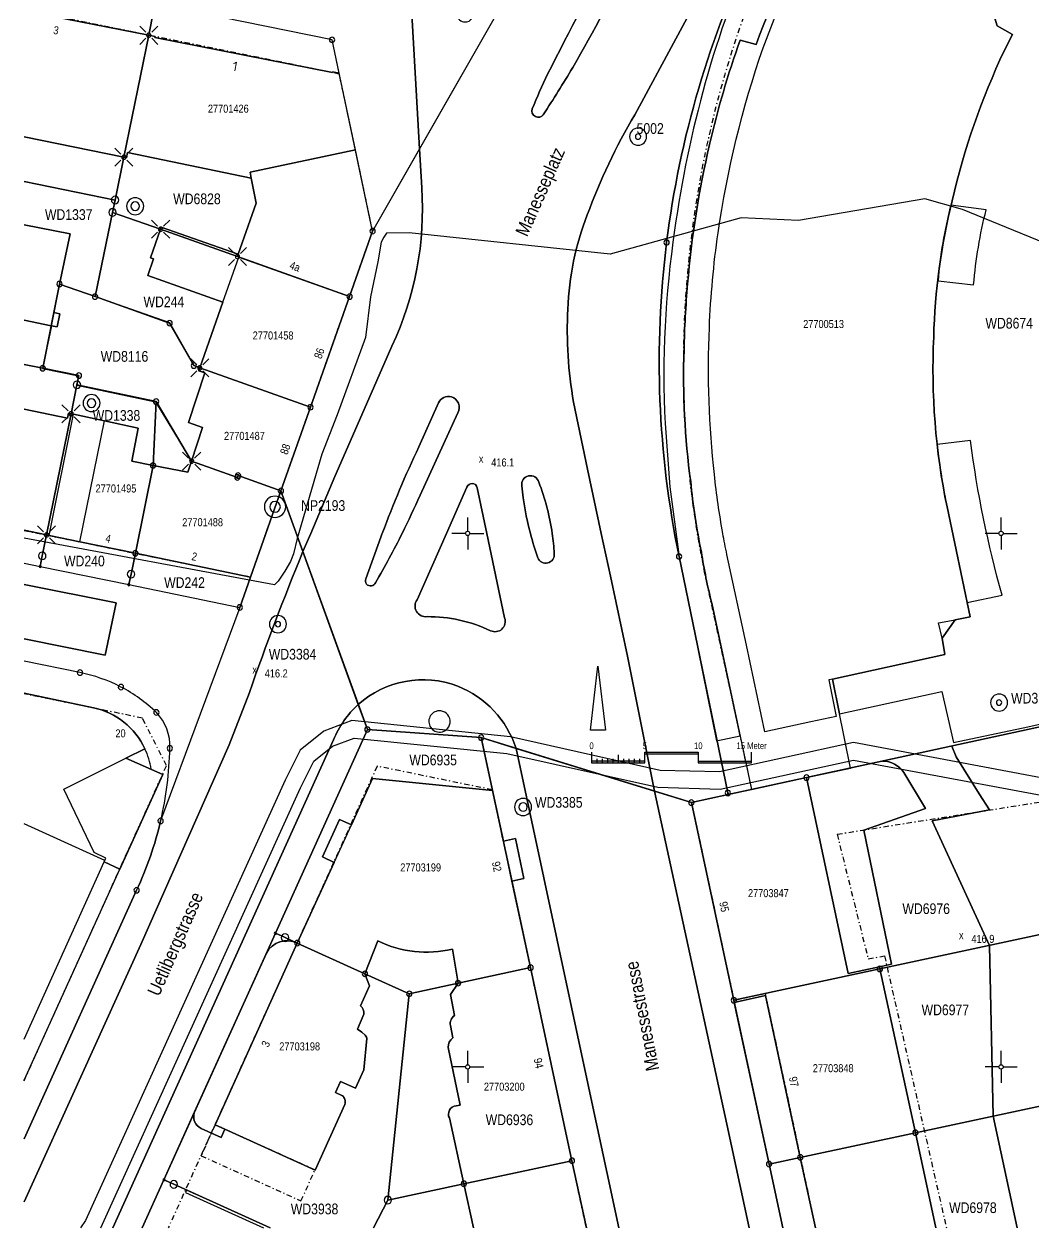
# Model space of a CAD drawing. Header units: metres. Extents: x 681758 to 682009, y 246535 to 246807.
# Drawn here: x 681758.4 to 681853.1, y 246534.9 to 246647.7 of the extents above; entities that cross this region are included whole.
import ezdxf
from ezdxf.enums import TextEntityAlignment as Align

# ---------------------------------------------------------------- set-up
doc = ezdxf.new("R2010")
doc.units = ezdxf.units.M
doc.linetypes.add('DASHDOT', pattern=[1, 0.5, -0.25, 0, -0.25])
doc.layers.add('6 Referenzdaten', color=252, linetype='Continuous')
doc.styles.add('Arial Narrow', font='ARIALN.TTF')
doc.styles.add('simplex', font='simplex_.ttf')

msp = doc.modelspace()

# ---------------------------------------------------------------- hatches: boundary and pattern name
at = {"layer": '6 Referenzdaten'}
for points in [[(681811.61281, 246578.49888), (681816.61282, 246578.49888), (681816.61282, 246578.64888), (681811.61281, 246578.64888)], [(681821.61282, 246578.49888), (681826.61283, 246578.49888), (681826.61283, 246578.64888), (681821.61282, 246578.64888)]]:
    msp.add_hatch(color=256, dxfattribs=at).paths.add_polyline_path(points, flags=16)

# ---------------------------------------------------------------- linework, layer by layer
at = {"layer": '6 Referenzdaten', "linetype": 'Continuous'}
for points in [[(681861.57, 246583.571), (681860.086, 246639.543), (681861.589, 246654.165), (681833.605, 246669.171), (681826.983, 246655.49, 0.081957), (681818.643, 246627.254, 0.081953), (681819.814, 246597.835), (681824.38, 246575.682), (681824.414, 246575.516), (681831.76, 246577.111), (681857.362, 246582.672), (681861.57, 246583.571)], [(681758.41844, 246662.33904), (681767.894, 246660.403), (681781.334, 246657.663, 0.155652), (681784.36, 246657.996, 0.156494), (681786.651, 246660.018), (681789.825, 246665.433), (681803.444, 246649.995), (681791.091, 246628.33), (681787.286, 246646.247), (681770.677, 246649.632), (681758.41844, 246652.13056)], [(681758.41844, 246660.25051), (681778.287, 246656.226, 0.094922), (681783.808, 246655.76, 0.109146), (681788.162, 246657.109, 0.146102), (681792.803, 246662.057), (681798.526, 246655.569, 0.027359), (681798.776, 246649.94, 0.022768), (681799.011, 246648.486, 0.396839), (681799.905, 246647.937, 0.3101), (681800.524, 246648.547, 0.044256), (681800.475, 246653.36), (681803.444, 246649.995), (681795.48, 246636.028), (681794.51, 246653.101, 0.63113), (681793.637, 246653.539, -0.206087), (681780.501, 246649.776, -0.019894), (681776.636, 246650.461), (681758.41844, 246654.17456)], [(681809.852, 246643.66, 0.012503), (681815.457, 246654.017, 0.017201), (681817.448, 246658.487, 0.438009), (681817.155, 246659.308, 0.31262), (681816.483, 246659.15, 0.029643), (681813.935, 246655.113, 0.012741), (681807.493, 246643.029, 0.02054), (681806.052, 246639.78, 0.405369), (681806.349, 246639.077, 0.385024), (681807.089, 246639.234, 0.007395), (681809.852, 246643.66)], [(681807.493, 246643.029, -0.012741), (681813.935, 246655.113, -0.029643), (681816.483, 246659.15, -0.31262), (681817.155, 246659.308, -0.438009), (681817.448, 246658.487, -0.017201), (681815.457, 246654.017, -0.012503), (681809.852, 246643.66, -0.007395), (681807.089, 246639.234, -0.385024), (681806.349, 246639.077, -0.405369), (681806.052, 246639.78, -0.02054), (681807.493, 246643.029)], [(681833.157, 246659.315, 0.034922), (681827.029, 246645.812), (681825.544, 246646.231, 0.029407), (681822.668, 246636.443, 0.0366), (681820.612, 246623.384, 0.016465), (681820.276, 246617.191, 0.040864), (681820.9, 246604.858, 0.025957), (681821.904, 246598.232, 0.022068), (681822.871, 246593.468), (681826.609, 246575.993), (681831.76, 246577.111), (681835.885, 246578.007), (681834.185, 246586.333), (681844.708, 246588.644), (681844.467, 246590.175), (681845.703, 246591.897), (681847.102, 246592.182), (681844.927, 246602.473)], [(681820.612, 246623.384, -0.0366), (681822.668, 246636.443, -0.029407), (681825.544, 246646.231), (681827.029, 246645.812, -0.034922), (681833.157, 246659.315)], [(681803.444, 246649.995), (681791.091, 246628.33), (681788.928, 246622.189), (681785.265, 246611.827), (681782.496, 246603.977), (681790.594, 246581.62), (681801.265, 246580.861), (681820.973, 246574.768), (681824.414, 246575.516), (681824.38, 246575.682), (681819.814, 246597.835, -0.081953), (681818.643, 246627.254, -0.081957), (681826.983, 246655.49)], [(681824.192, 246655.042), (681818.841, 246645.132), (681815.664, 246639.233, 0.045561), (681811.206, 246629.84, 0.082899), (681809.389, 246621.021, 0.056536), (681809.924, 246612.3), (681811.225, 246606.022), (681812.519, 246600), (681813.38, 246595.997), (681814.991, 246588.496), (681817.509, 246575.839), (681820.973, 246574.768), (681824.414, 246575.516), (681824.38, 246575.682), (681819.814, 246597.835, -0.081953), (681818.643, 246627.254, -0.081957), (681826.983, 246655.49)], [(681809.389, 246621.021, -0.082899), (681811.206, 246629.84, -0.045561), (681815.664, 246639.233), (681818.841, 246645.132), (681824.192, 246655.042)], [(681827.012, 246655.522, 0.068762), (681819.398, 246628.412, 0.048847), (681818.499, 246610.295), (681818.959, 246604.349), (681819.818, 246597.795), (681823.33, 246580.553), (681825.53, 246581.038), (681822.871, 246593.468, -0.022068), (681821.904, 246598.232, -0.025957), (681820.9, 246604.858, -0.040864), (681820.276, 246617.191, -0.016465), (681820.612, 246623.384)], [(681758.41844, 246654.17456), (681776.636, 246650.461, 0.019894), (681780.501, 246649.776, 0.206087), (681793.637, 246653.539, -0.63113), (681794.51, 246653.101), (681795.48, 246636.028), (681791.091, 246628.33), (681789.476, 246635.935), (681787.947, 246643.134), (681787.286, 246646.247), (681770.677, 246649.632), (681758.41844, 246652.13056)], [(681849.073, 246649.389), (681849.622, 246647.555), (681851.071, 246646.755), (681850.284, 246645.224, 0.052584), (681845.405, 246631.174, 0.054153), (681843.679, 246618.394, 0.062564), (681844.927, 246602.473), (681847.102, 246592.182), (681845.703, 246591.897), (681844.467, 246590.175), (681844.708, 246588.644), (681834.185, 246586.333), (681834.846, 246583.095), (681844.451, 246585.179), (681845.534, 246580.406), (681852.488, 246581.865), (681861.354, 246583.826), (681860.997, 246596.52), (681860.383, 246617.331), (681859.843, 246639.623), (681860.996, 246652.52)], [(681803.444, 246649.995), (681795.48, 246636.028), (681795.687, 246632.385, -0.127832), (681792.899, 246617.552), (681790.088, 246611.099), (681787.552, 246605.314), (681785.282, 246600), (681784.554, 246598.295), (681789.747, 246583.958, -0.282046), (681799.062, 246585.683, -0.225917), (681804.531, 246579.851), (681817.509, 246575.839), (681814.991, 246588.496), (681813.38, 246595.997), (681812.519, 246600), (681811.225, 246606.022), (681809.924, 246612.3, -0.056536), (681809.389, 246621.021)], [(681844.927, 246602.473, -0.062564), (681843.679, 246618.394, -0.054153), (681845.405, 246631.174, -0.052584), (681850.284, 246645.224), (681851.071, 246646.755), (681849.622, 246647.555), (681849.069, 246649.385)], [(681770.109, 246646.874, 1), (681770.109, 246646.474, 1), (681770.109, 246646.874)], [(681787.286, 246646.497, 1), (681787.286, 246645.997, 1), (681787.286, 246646.497)], [(681823.466, 246628.149, -0.046831), (681827.687, 246645.506)], [(681815.171, 246637.177, 1), (681816.771, 246637.177, 1), (681815.171, 246637.177)], [(681815.721, 246637.177, 1), (681816.221, 246637.177, 1), (681815.721, 246637.177)], [(681790.088, 246611.099), (681792.899, 246617.552, 0.127832), (681795.687, 246632.385), (681795.48, 246636.028), (681791.091, 246628.33), (681788.928, 246622.189), (681785.265, 246611.827), (681782.496, 246603.977), (681784.554, 246598.295), (681785.282, 246600), (681787.552, 246605.314), (681790.088, 246611.099)], [(681767.771, 246635.45, 1), (681767.771, 246635.05, 1), (681767.771, 246635.45)], [(681766.948, 246631.589, 1), (681766.948, 246630.889, 1), (681766.948, 246631.589)], [(681768.033, 246630.653, 1), (681769.633, 246630.653, 1), (681768.033, 246630.653)], [(681766.705, 246630.425, 1), (681766.705, 246629.725, 1), (681766.705, 246630.425)], [(681768.433, 246630.653, 1), (681769.233, 246630.653, 1), (681768.433, 246630.653)], [(681847.42, 246623.293, -0.040785), (681848.603, 246630.329), (681845.282, 246630.744, 0.043363), (681844.085, 246623.664), (681847.42, 246623.293)], [(681771.217, 246628.699, 1), (681771.217, 246628.299, 1), (681771.217, 246628.699)], [(681791.091, 246628.58, 1), (681791.091, 246628.08, 1), (681791.091, 246628.58)], [(681822.653, 246619.283, -0.024924), (681823.466, 246628.149)], [(681818.643, 246627.504, 1), (681818.643, 246627.004, 1), (681818.643, 246627.504)], [(681778.424, 246626.141, 1), (681778.424, 246625.741, 1), (681778.424, 246626.141)], [(681761.74, 246623.615, 1), (681761.74, 246623.115, 1), (681761.74, 246623.615)], [(681765.077, 246622.432, 1), (681765.077, 246621.932, 1), (681765.077, 246622.432)], [(681788.928, 246622.439, 1), (681788.928, 246621.939, 1), (681788.928, 246622.439)], [(681772.062, 246619.95, 1), (681772.062, 246619.45, 1), (681772.062, 246619.95)], [(681823.121, 246605.509, -0.038043), (681822.653, 246619.283)], [(681760.171, 246615.722, 1), (681760.171, 246615.222, 1), (681760.171, 246615.722)], [(681774.329, 246615.972, 1), (681774.329, 246615.472, 1), (681774.329, 246615.972)], [(681774.892, 246615.71, 1), (681774.892, 246615.31, 1), (681774.892, 246615.71)], [(681763.374, 246614.267, 1), (681763.374, 246613.567, 1), (681763.374, 246614.267)], [(681763.561, 246615.04, 1), (681763.561, 246614.54, 1), (681763.561, 246615.04)], [(681763.946, 246612.205, 1), (681765.546, 246612.205, 1), (681763.946, 246612.205)], [(681764.346, 246612.205, 1), (681765.146, 246612.205, 1), (681764.346, 246612.205)], [(681770.796, 246612.602, 1), (681770.796, 246612.102, 1), (681770.796, 246612.602)], [(681785.265, 246612.077, 1), (681785.265, 246611.577, 1), (681785.265, 246612.077)], [(681795.531, 246603.57), (681799.075, 246611.299, 0.474643), (681798.476, 246612.79, 0.362206), (681797.25, 246612.228), (681795.429, 246608.098, 0.022215), (681791.997, 246600, 0.003435), (681791.864, 246599.649), (681790.45, 246595.73, 1), (681791.352, 246595.372, 0.016664), (681793.859, 246600, 0.01226), (681795.531, 246603.57)], [(681791.997, 246600, -0.022215), (681795.429, 246608.098), (681797.25, 246612.228, -0.362206), (681798.476, 246612.79, -0.474643), (681799.075, 246611.299), (681795.531, 246603.57, -0.01226), (681793.859, 246600, -0.016664), (681791.352, 246595.372, -1), (681790.45, 246595.73), (681791.864, 246599.649, -0.003435), (681791.997, 246600)], [(681762.822, 246611.409, 1), (681762.822, 246611.009, 1), (681762.822, 246611.409)], [(681850.085, 246594.207, -0.034166), (681847.114, 246608.692), (681844.001, 246608.321, 0.022934), (681844.927, 246602.473), (681846.82, 246593.524), (681850.085, 246594.207)], [(681770.512, 246606.608, 1), (681770.512, 246606.108, 1), (681770.512, 246606.608)], [(681774.126, 246606.969, 1), (681774.126, 246606.569, 1), (681774.126, 246606.969)], [(681778.418, 246605.5, 1), (681778.418, 246605, 1), (681778.418, 246605.5)], [(681778.475, 246605.66, 1), (681778.475, 246605.16, 1), (681778.475, 246605.66)], [(681807.925, 246600, 0.058182), (681806.657, 246604.809, 0.95146), (681805.073, 246604.46, 0.037882), (681805.872, 246600, 0.019511), (681806.563, 246597.701, 0.870473), (681808.111, 246598.1, 0.022099), (681807.925, 246600)], [(681805.872, 246600, -0.037882), (681805.073, 246604.46, -0.95146), (681806.657, 246604.809, -0.058182), (681807.925, 246600, -0.022099), (681808.111, 246598.1, -0.870473), (681806.563, 246597.701, -0.019511), (681805.872, 246600)], [(681823.915, 246600, -0.016338), (681823.121, 246605.509)], [(681782.496, 246604.227, 1), (681782.496, 246603.727, 1), (681782.496, 246604.227)], [(681803.463, 246592.074), (681801.784, 246600), (681800.879, 246604.273, 0.38805), (681800.415, 246604.681, 0.293405), (681799.933, 246604.337), (681798.014, 246600), (681795.263, 246593.78, 0.664878), (681796.195, 246592.195, -0.113104), (681802.144, 246590.872, 0.667787), (681803.463, 246592.074)], [(681795.263, 246593.78), (681798.014, 246600), (681799.933, 246604.337, -0.293405), (681800.415, 246604.681, -0.38805), (681800.879, 246604.273), (681801.784, 246600), (681803.463, 246592.074, -0.667787), (681802.144, 246590.872, 0.113104), (681796.195, 246592.195, -0.664878), (681795.263, 246593.78)], [(681758.41844, 246537.35949), (681769.373, 246561.486), (681777.637, 246580.17), (681779.537, 246585.08, -0.013074), (681784.554, 246598.295), (681782.496, 246603.977), (681779.644, 246595.901), (681778.641, 246593.062), (681771.221, 246573.048, -0.052249), (681768.962, 246566.56), (681758.41844, 246543.24915)], [(681769.499, 246534.91539), (681771.533, 246539.419), (681781.975, 246562.528), (681790.594, 246581.62), (681782.496, 246603.977), (681778.641, 246593.062), (681771.221, 246573.048, -0.052249), (681768.962, 246566.56), (681758.41844, 246543.24915)], [(681780.939, 246602.49, 1), (681782.939, 246602.49, 1), (681780.939, 246602.49)], [(681781.439, 246602.49, 1), (681782.439, 246602.49, 1), (681781.439, 246602.49)], [(681760.523, 246600.056, 1), (681760.523, 246599.656, 1), (681760.523, 246600.056)], [(681824.297, 246598.023, -0.006134), (681823.915, 246600)], [(681768.858, 246598.384, 1), (681768.858, 246597.884, 1), (681768.858, 246598.384)], [(681766.72473, 246534.91539), (681787.42, 246580.65, -0.112697), (681789.747, 246583.958), (681784.554, 246598.295, 0.013074), (681779.537, 246585.08), (681777.637, 246580.17), (681769.373, 246561.486), (681758.41844, 246537.35949)], [(681760.121, 246598.241, 1), (681760.121, 246597.541, 1), (681760.121, 246598.241)], [(681819.814, 246598.085, 1), (681819.814, 246597.585, 1), (681819.814, 246598.085)], [(681758.41844, 246597.20668), (681759.925, 246596.898), (681768.24, 246595.195), (681778.641, 246593.062), (681771.221, 246573.048, 0.052365), (681772.084, 246579.865, 0.207806), (681770.818, 246583.224, 0.071674), (681767.502, 246585.602, 0.071474), (681763.651, 246586.949), (681758.41844, 246588.01975)], [(681758.41844, 246597.20668), (681759.925, 246596.898), (681768.24, 246595.195), (681778.641, 246593.062), (681771.221, 246573.048, 0.052365), (681772.084, 246579.865, 0.207806), (681770.818, 246583.224, 0.071674), (681767.502, 246585.602, 0.071474), (681763.651, 246586.949), (681758.41844, 246588.01975)], [(681759.925, 246596.998, 1), (681759.925, 246596.798, 1), (681759.925, 246596.998)], [(681768.446, 246596.528, 1), (681768.446, 246595.828, 1), (681768.446, 246596.528)], [(681768.24, 246595.295, 1), (681768.24, 246595.095, 1), (681768.24, 246595.295)], [(681778.641, 246593.312, 1), (681778.641, 246592.812, 1), (681778.641, 246593.312)], [(681781.417, 246591.49, 1), (681783.017, 246591.49, 1), (681781.417, 246591.49)], [(681781.967, 246591.49, 1), (681782.467, 246591.49, 1), (681781.967, 246591.49)], [(681758.41844, 246543.24915), (681768.962, 246566.56, 0.052249), (681771.221, 246573.048, 0.052365), (681772.084, 246579.865, 0.207806), (681770.818, 246583.224, 0.071674), (681767.502, 246585.602, 0.071474), (681763.651, 246586.949), (681758.41844, 246588.01975)], [(681758.41844, 246543.24915), (681768.962, 246566.56, 0.052249), (681771.221, 246573.048, 0.052365), (681772.084, 246579.865, 0.207806), (681770.818, 246583.224, 0.071674), (681767.502, 246585.602, 0.071474), (681763.651, 246586.949), (681758.41844, 246588.01975)], [(681763.651, 246587.199, 1), (681763.651, 246586.699, 1), (681763.651, 246587.199)], [(681804.531, 246579.851, 0.225917), (681799.062, 246585.683, 0.282046), (681789.747, 246583.958), (681790.594, 246581.62), (681801.265, 246580.861), (681804.531, 246579.851)], [(681758.41844, 246552.6046), (681765.926, 246569.215), (681767.395, 246568.548), (681771.424, 246577.42), (681767.969, 246578.928), (681769.74, 246579.821, 0.233479), (681764.912, 246583.666), (681758.41844, 246585.02269)], [(681758.41844, 246585.02269), (681764.912, 246583.666, -0.233479), (681769.74, 246579.821), (681767.969, 246578.928), (681771.424, 246577.42), (681767.395, 246568.548), (681765.926, 246569.215), (681765.988, 246569.352), (681758.41844, 246572.77324)], [(681767.502, 246585.852, 1), (681767.502, 246585.352, 1), (681767.502, 246585.852)], [(681849.009, 246584.14, 1), (681850.609, 246584.14, 1), (681849.009, 246584.14)], [(681769.499, 246534.91539), (681771.533, 246539.419), (681774.408, 246545.781), (681781.131, 246560.661), (681781.975, 246562.528), (681790.594, 246581.62), (681789.747, 246583.958, 0.112697), (681787.42, 246580.65), (681766.72473, 246534.91539)], [(681849.559, 246584.14, 1), (681850.059, 246584.14, 1), (681849.559, 246584.14)], [(681770.818, 246583.474, 1), (681770.818, 246582.974, 1), (681770.818, 246583.474)], [(681797.293, 246583.374, 1.014772), (681797.445, 246581.38, 0.985443), (681797.293, 246583.374)], [(681786.383, 246569.677), (681787.992, 246573.197), (681789.094, 246572.693), (681791.074, 246577.024), (681802.326, 246575.919), (681801.265, 246580.861), (681790.594, 246581.62), (681781.975, 246562.528), (681781.131, 246560.661, -0.406751), (681784.028, 246561.607), (681787.486, 246569.173), (681786.383, 246569.677)], [(681790.594, 246581.87, 1), (681790.594, 246581.37, 1), (681790.594, 246581.87)], [(681801.265, 246581.111, 1), (681801.265, 246580.611, 1), (681801.265, 246581.111)], [(681770.336, 246577.895, 0.076877), (681769.74, 246579.821), (681767.969, 246578.928), (681770.336, 246577.895)], [(681772.084, 246580.115, 1), (681772.084, 246579.615, 1), (681772.084, 246580.115)], [(681851.5001, 246534.91539), (681849.248, 246545.389), (681848.903, 246561.382), (681843.527, 246573.064), (681848.897, 246574.096), (681847.952, 246575.604), (681845.782, 246579.065), (681845.364, 246580.066), (681838.882, 246578.658, -0.250449), (681840.885, 246577.59), (681842.926, 246574.217), (681837.116, 246572.2), (681839.72, 246559.617), (681838.594, 246559.384), (681838.635, 246559.186), (681841.963, 246543.832), (681843.88009, 246534.91539)], [(681839.72, 246559.617), (681837.116, 246572.2), (681842.926, 246574.217), (681840.885, 246577.59, 0.250449), (681838.882, 246578.658), (681835.885, 246578.007), (681831.76, 246577.111), (681835.663, 246558.77), (681838.594, 246559.384), (681839.72, 246559.617)], [(681804.151, 246567.416), (681805.271, 246567.656), (681804.468, 246571.399), (681803.348, 246571.159), (681802.326, 246575.919), (681791.074, 246577.024), (681789.094, 246572.693), (681787.992, 246573.197), (681786.383, 246569.677), (681787.486, 246569.173), (681784.028, 246561.607), (681790.369, 246558.726), (681791.58, 246561.806, 0.171971), (681798.564, 246561.039), (681799.092, 246557.849), (681805.892, 246559.305), (681804.151, 246567.416)], [(681831.76, 246577.361, 1), (681831.76, 246576.861, 1), (681831.76, 246577.361)], [(681824.38, 246575.932, 1), (681824.38, 246575.432, 1), (681824.38, 246575.932)], [(681804.387, 246574.358, 1), (681805.987, 246574.358, 1), (681804.387, 246574.358)], [(681804.787, 246574.358, 1), (681805.587, 246574.358, 1), (681804.787, 246574.358)], [(681820.973, 246575.018, 1), (681820.973, 246574.518, 1), (681820.973, 246575.018)], [(681824.414, 246575.616, 1), (681824.414, 246575.416, 1), (681824.414, 246575.616)], [(681771.221, 246573.298, 1), (681771.221, 246572.798, 1), (681771.221, 246573.298)], [(681768.962, 246566.81, 1), (681768.962, 246566.31, 1), (681768.962, 246566.81)], [(681781.975, 246562.628, 1), (681781.975, 246562.428, 1), (681781.975, 246562.628)], [(681782.881, 246562.47, 1), (681782.881, 246561.77, 1), (681782.881, 246562.47)], [(681800.54267, 246534.91539), (681799.64, 246539.055), (681798.286, 246545.222, -0.545821), (681798.907, 246546.351), (681799.303, 246546.431), (681798.165, 246551.832, -0.227247), (681798.592, 246552.743), (681798.378, 246553.882, -0.274347), (681798.75, 246554.817), (681798.403, 246556.787), (681799.092, 246557.849), (681798.564, 246561.039, -0.171971), (681791.58, 246561.806), (681790.369, 246558.726), (681790.794, 246557.59), (681789.942, 246555.74, -0.236723), (681790.269, 246554.936), (681789.656, 246553.534), (681790.083, 246553.246), (681790.385, 246552.976, -0.116228), (681790.51, 246552.806, -0.086056), (681790.546, 246552.653), (681790.257, 246549.723), (681789.485, 246548.006), (681788.093, 246548.645), (681787.622, 246547.618), (681788.277, 246547.292, -0.123485), (681788.485, 246546.959, -0.149837), (681788.492, 246546.486), (681785.717, 246540.333), (681777.229, 246544.165), (681776.879, 246543.391), (681775.024, 246544.23, -0.404589), (681774.408, 246545.781), (681771.533, 246539.419), (681769.499, 246534.91539)], [(681776.318, 246544.577), (681784.028, 246561.607, 0.406751), (681781.131, 246560.661), (681774.408, 246545.781, 0.404589), (681775.024, 246544.23), (681776.879, 246543.391), (681777.229, 246544.165), (681776.318, 246544.577)], [(681790.257, 246549.723), (681790.546, 246552.653, 0.086056), (681790.51, 246552.806, 0.116228), (681790.385, 246552.976), (681790.083, 246553.246), (681789.656, 246553.534), (681790.269, 246554.936, 0.236723), (681789.942, 246555.74), (681790.794, 246557.59), (681790.369, 246558.726), (681784.028, 246561.607), (681776.318, 246544.577), (681777.229, 246544.165), (681785.717, 246540.333), (681788.492, 246546.486, 0.149837), (681788.485, 246546.959, 0.123485), (681788.277, 246547.292), (681787.622, 246547.618), (681788.093, 246548.645), (681789.485, 246548.006), (681790.257, 246549.723)], [(681784.028, 246561.857, 1), (681784.028, 246561.357, 1), (681784.028, 246561.857)], [(681790.369, 246558.976, 1), (681790.369, 246558.476, 1), (681790.369, 246558.976)], [(681809.769, 246541.208), (681805.892, 246559.305), (681799.092, 246557.849), (681798.403, 246556.787), (681798.75, 246554.817, 0.274347), (681798.378, 246553.882), (681798.592, 246552.743, 0.227247), (681798.165, 246551.832), (681799.303, 246546.431), (681798.907, 246546.351, 0.545821), (681798.286, 246545.222), (681799.64, 246539.055), (681809.769, 246541.208)], [(681805.892, 246559.555, 1), (681805.892, 246559.055, 1), (681805.892, 246559.555)], [(681838.635, 246559.436, 1), (681838.635, 246558.936, 1), (681838.635, 246559.436)], [(681799.092, 246558.099, 1), (681799.092, 246557.599, 1), (681799.092, 246558.099)], [(681794.526, 246557.104, 1), (681794.526, 246556.604, 1), (681794.526, 246557.104)], [(681824.946, 246556.503, 1), (681824.946, 246556.003, 1), (681824.946, 246556.503)], [(681841.963, 246544.082, 1), (681841.963, 246543.582, 1), (681841.963, 246544.082)], [(681809.769, 246541.458, 1), (681809.769, 246540.958, 1), (681809.769, 246541.458)], [(681828.244, 246541.149, 1), (681828.244, 246540.649, 1), (681828.244, 246541.149)], [(681831.176, 246541.78, 1), (681831.176, 246541.28, 1), (681831.176, 246541.78)], [(681771.533, 246539.519, 1), (681771.533, 246539.319, 1), (681771.533, 246539.519)], [(681772.449, 246539.352, 1), (681772.449, 246538.652, 1), (681772.449, 246539.352)], [(681799.64, 246539.305, 1), (681799.64, 246538.805, 1), (681799.64, 246539.305)], [(681792.511, 246537.875, 1), (681792.511, 246537.175, 1), (681792.511, 246537.875)]]:
    msp.add_lwpolyline(points, format="xyb", dxfattribs=at)
at = {"layer": '6 Referenzdaten', "linetype": 'DASHDOT'}
msp.add_lwpolyline([(681829.636, 246657.536, 0.162504), (681822.147, 246596.526), (681826.609, 246575.993), (681823.912, 246575.407)], format="xyb", dxfattribs=at)
msp.add_lwpolyline([(681829.636, 246657.536, 0.162504), (681822.147, 246596.526), (681826.609, 246575.993), (681823.912, 246575.407)], format="xyb", dxfattribs=at)
at = {"layer": '6 Referenzdaten', "linetype": 'Continuous'}
for points in [[(681758.41844, 246648.96798), (681770.109, 246646.674), (681770.692, 246646.556), (681770.67, 246646.47), (681787.328, 246643.191), (681787.336, 246643.243), (681787.947, 246643.134), (681787.286, 246646.247), (681770.677, 246649.632), (681758.41844, 246652.13056)], [(681758.41844, 246632.98408), (681766.948, 246631.239), (681767.771, 246635.25), (681770.109, 246646.674), (681770.677, 246649.632), (681758.41844, 246652.13056)], [(681827.687, 246645.506), (681829.46, 246650.097), (681829.888, 246650.232), (681830.476, 246649.971), (681830.89, 246650.886)], [(681791.091, 246628.33), (681787.286, 246646.247), (681770.677, 246649.632), (681770.109, 246646.674), (681767.771, 246635.25), (681766.948, 246631.239), (681766.705, 246630.075), (681771.217, 246628.499), (681778.424, 246625.941), (681788.928, 246622.189), (681791.091, 246628.33)], [(681758.41844, 246637.1593), (681767.771, 246635.25), (681770.109, 246646.674), (681758.41844, 246648.96798)], [(681769.26, 246647.523), (681769.826, 246646.957)], [(681770.391, 246646.958), (681770.958, 246647.523)], [(681789.476, 246635.935), (681787.947, 246643.134), (681787.336, 246643.243), (681787.328, 246643.191), (681770.67, 246646.47), (681770.692, 246646.556), (681770.109, 246646.674), (681767.771, 246635.25), (681768.011, 246635.204), (681768.111, 246635.7), (681779.703, 246633.292), (681779.596, 246633.836), (681789.476, 246635.935)], [(681769.26, 246645.825), (681769.826, 246646.391)], [(681770.392, 246646.391), (681770.958, 246645.825)], [(681758.41844, 246611.63729), (681762.481, 246610.803), (681762.57, 246611.262), (681762.822, 246611.209), (681763.036, 246611.163), (681765.953, 246610.54), (681769.105, 246609.867), (681768.504, 246606.769), (681770.512, 246606.358), (681773.778, 246605.729), (681774.126, 246606.769), (681775.152, 246609.909), (681773.825, 246610.392), (681775.374, 246615.047), (681774.798, 246615.243), (681774.892, 246615.51), (681777.063, 246621.656), (681770.022, 246624.175), (681770.549, 246625.723), (681770.276, 246625.824), (681771.217, 246628.499), (681771.284, 246628.695), (681778.497, 246626.151), (681780.165, 246630.932), (681779.703, 246633.292), (681768.111, 246635.7), (681768.011, 246635.204), (681767.771, 246635.25), (681758.41844, 246637.1593)], [(681766.922, 246636.099), (681767.488, 246635.533)], [(681768.053, 246635.534), (681768.62, 246636.099)], [(681791.091, 246628.33), (681789.476, 246635.935), (681779.596, 246633.836), (681779.703, 246633.292), (681780.165, 246630.932), (681778.497, 246626.151), (681778.424, 246625.941), (681778.556, 246625.894), (681788.928, 246622.189), (681791.091, 246628.33)], [(681766.922, 246634.401), (681767.488, 246634.967)], [(681768.054, 246634.967), (681768.62, 246634.401)], [(681758.41844, 246615.82518), (681760.171, 246615.472), (681761.74, 246623.365), (681765.077, 246622.182), (681766.705, 246630.075), (681766.948, 246631.239), (681758.41844, 246632.98408)], [(681864.6172, 246534.91539), (681862.392, 246585.722), (681860.544, 246619.214), (681859.721, 246623.508), (681857.542, 246625.775), (681846.391, 246630.351), (681842.845, 246631.357), (681831.013, 246629.331), (681825.625, 246629.571), (681813.358, 246626.157), (681794.506, 246628.169)], [(681785.265, 246611.827), (681788.928, 246622.189), (681778.424, 246625.941), (681771.217, 246628.499), (681766.705, 246630.075), (681765.077, 246622.182), (681772.062, 246619.7), (681774.329, 246615.722), (681774.892, 246615.51), (681785.265, 246611.827)], [(681758.41844, 246628.92183), (681762.752, 246628.067), (681761.74, 246623.365), (681761.207, 246620.683), (681761.783, 246620.564), (681761.526, 246619.343), (681760.963, 246619.456), (681758.41844, 246619.96771)], [(681758.41844, 246619.96771), (681760.963, 246619.456), (681761.526, 246619.343), (681761.783, 246620.564), (681761.207, 246620.683), (681761.74, 246623.365), (681762.752, 246628.067), (681758.41844, 246628.92183)], [(681770.368, 246629.348), (681770.934, 246628.782)], [(681771.499, 246628.783), (681772.066, 246629.348)], [(681794.506, 246628.169), (681792.402, 246628.129), (681792.136, 246627.766), (681791.905, 246627.303), (681791.564, 246625.448), (681790.904, 246622.174), (681790.413, 246618.343), (681787.758, 246611.094), (681786.34, 246607.434), (681784.017, 246599.518), (681783.661, 246598.082), (681783.401, 246597.364), (681782.858, 246596.457), (681782.223, 246595.523), (681781.892, 246595.171), (681758.41844, 246599.54765)], [(681785.265, 246611.827), (681788.928, 246622.189), (681778.556, 246625.894), (681778.424, 246625.941), (681778.497, 246626.151), (681771.284, 246628.695), (681771.217, 246628.499), (681770.276, 246625.824), (681770.549, 246625.723), (681770.022, 246624.175), (681777.063, 246621.656), (681774.892, 246615.51), (681785.265, 246611.827)], [(681770.368, 246627.65), (681770.934, 246628.216)], [(681771.5, 246628.216), (681772.066, 246627.65)], [(681777.575, 246626.79), (681778.141, 246626.224)], [(681778.706, 246626.225), (681779.273, 246626.79)], [(681777.063, 246621.656), (681778.556, 246625.894)], [(681777.575, 246625.092), (681778.141, 246625.658)], [(681778.707, 246625.658), (681779.273, 246625.092)], [(681775.374, 246615.047), (681774.798, 246615.243), (681774.892, 246615.51), (681774.349, 246615.728), (681772.069, 246619.743), (681761.738, 246623.354), (681761.207, 246620.683), (681761.783, 246620.564), (681761.526, 246619.343), (681760.989, 246619.451), (681760.142, 246615.437), (681763.535, 246614.76), (681763.353, 246613.894), (681770.748, 246612.337), (681774.126, 246606.769), (681775.152, 246609.909), (681773.825, 246610.392), (681775.374, 246615.047)], [(681785.265, 246611.827), (681774.892, 246615.51), (681774.329, 246615.722), (681772.062, 246619.7), (681765.077, 246622.182), (681761.74, 246623.365), (681760.171, 246615.472), (681763.561, 246614.79), (681763.374, 246613.917), (681770.796, 246612.352), (681774.126, 246606.769), (681778.418, 246605.25), (681778.475, 246605.41), (681782.496, 246603.977), (681785.265, 246611.827)], [(681760.963, 246619.456), (681761.207, 246620.683)], [(681758.41844, 246597.20668), (681759.925, 246596.898), (681760.121, 246597.891), (681760.523, 246599.856), (681762.822, 246611.209), (681763.374, 246613.917), (681763.561, 246614.79), (681760.171, 246615.472), (681758.41844, 246615.82518)], [(681782.496, 246603.977), (681785.265, 246611.827), (681774.892, 246615.51), (681774.798, 246615.243), (681775.374, 246615.047), (681773.825, 246610.392), (681775.152, 246609.909), (681774.126, 246606.769), (681778.418, 246605.25), (681778.475, 246605.41), (681782.496, 246603.977)], [(681774.043, 246616.359), (681774.609, 246615.793)], [(681775.174, 246615.794), (681775.741, 246616.359)], [(681774.043, 246614.661), (681774.609, 246615.227)], [(681775.175, 246615.227), (681775.741, 246614.661)], [(681768.858, 246598.134), (681770.512, 246606.358), (681770.796, 246612.352), (681763.374, 246613.917), (681762.822, 246611.209), (681760.523, 246599.856), (681760.121, 246597.891), (681759.925, 246596.898), (681768.24, 246595.195), (681768.446, 246596.178), (681768.858, 246598.134)], [(681761.973, 246612.058), (681762.539, 246611.492)], [(681763.104, 246611.493), (681763.671, 246612.058)], [(681778.641, 246593.062), (681782.496, 246603.977), (681778.475, 246605.41), (681778.418, 246605.25), (681774.126, 246606.769), (681770.796, 246612.352), (681770.512, 246606.358), (681768.858, 246598.134), (681768.446, 246596.178), (681768.24, 246595.195), (681778.641, 246593.062)], [(681758.41844, 246600.28688), (681760.523, 246599.856), (681762.822, 246611.209), (681762.57, 246611.262), (681762.481, 246610.803), (681758.41844, 246611.63729)], [(681768.858, 246598.134), (681770.512, 246606.358), (681768.504, 246606.769), (681769.105, 246609.867), (681765.953, 246610.54), (681763.036, 246611.163), (681762.822, 246611.209), (681760.523, 246599.856), (681760.783, 246599.802), (681763.646, 246599.211), (681768.858, 246598.134)], [(681760.783, 246599.802), (681763.036, 246611.163)], [(681761.973, 246610.36), (681762.539, 246610.926)], [(681763.105, 246610.926), (681763.671, 246610.36)], [(681763.646, 246599.211), (681765.953, 246610.54)], [(681773.277, 246607.618), (681773.843, 246607.052)], [(681774.408, 246607.053), (681774.975, 246607.618)], [(681779.644, 246595.901), (681782.496, 246603.977), (681778.475, 246605.41), (681778.418, 246605.25), (681774.126, 246606.769), (681773.778, 246605.729), (681770.512, 246606.358), (681768.858, 246598.134), (681779.644, 246595.901)], [(681773.277, 246605.92), (681773.843, 246606.486)], [(681774.409, 246606.486), (681774.975, 246605.92)], [(681759.674, 246600.705), (681760.24, 246600.139)], [(681760.805, 246600.14), (681761.372, 246600.705)], [(681800, 246600.2), (681800, 246601.5)], [(681850, 246600.2), (681850, 246601.5)], [(681758.41844, 246597.20668), (681759.925, 246596.898), (681768.24, 246595.195), (681778.641, 246593.062), (681779.644, 246595.901), (681768.858, 246598.134), (681763.646, 246599.211), (681760.783, 246599.802), (681760.523, 246599.856), (681758.41844, 246600.28688)], [(681759.674, 246599.007), (681760.24, 246599.573)], [(681760.806, 246599.573), (681761.372, 246599.007)], [(681799.8, 246600), (681798.5, 246600)], [(681800, 246599.8), (681800, 246598.5)], [(681800.2, 246600), (681801.5, 246600)], [(681849.8, 246600), (681848.5, 246600)], [(681850, 246599.8), (681850, 246598.5)], [(681850.2, 246600), (681851.5, 246600)], [(681834.185, 246586.333), (681833.842, 246586.272), (681834.537, 246582.842), (681832.172, 246582.327), (681827.845, 246581.392), (681826.132, 246589.516), (681824.297, 246598.023)], [(681758.41844, 246590.12988), (681766.032, 246588.602), (681767.042, 246593.484), (681758.41844, 246595.20294)], [(681758.41844, 246595.20294), (681767.042, 246593.484), (681766.032, 246588.602), (681758.41844, 246590.12988)], [(681844.467, 246590.175), (681844.144, 246591.617), (681845.703, 246591.897)], [(681811.51107, 246581.54727), (681812.21107, 246587.54728), (681812.91107, 246581.54727), (681811.51107, 246581.54727)], [(681858.755, 246563.49), (681857.362, 246582.672), (681831.76, 246577.111), (681824.414, 246575.516), (681820.973, 246574.768), (681824.946, 246556.253), (681838.635, 246559.186), (681858.755, 246563.49)], [(681860.75861, 246534.91539), (681859.899, 246547.665), (681858.755, 246563.49), (681857.362, 246582.672), (681845.364, 246580.066), (681845.782, 246579.065), (681847.952, 246575.604), (681848.897, 246574.096), (681843.527, 246573.064), (681848.903, 246561.382), (681849.248, 246545.389), (681851.5001, 246534.91539)], [(681906.92963, 246571.44759), (681894.389, 246569.008), (681877.494, 246572.371), (681871.764, 246573.636), (681860.227, 246575.875), (681836.16, 246580.396), (681823.589, 246577.649), (681818.029, 246577.79), (681804.028, 246580.948), (681789.145, 246582.454), (681786.524, 246581.457), (681784.292, 246579.69), (681782.897, 246576.882), (681764.176, 246535.614), (681763.70778, 246534.91539)], [(681805.892, 246559.305), (681801.265, 246580.861), (681790.594, 246581.62), (681781.975, 246562.528), (681782.881, 246562.12), (681784.028, 246561.607), (681790.369, 246558.726), (681794.526, 246556.854), (681799.092, 246557.849), (681805.892, 246559.305)], [(681765.61692, 246534.91539), (681784.329, 246576.17), (681785.564, 246578.656), (681787.324, 246580.049), (681789.361, 246580.824), (681803.678, 246579.386), (681817.822, 246576.211), (681823.669, 246576.029), (681836.174, 246578.762), (681859.927, 246574.304), (681871.46, 246572.066), (681877.148, 246570.809), (681894.397, 246567.38), (681906.92963, 246569.81806)], [(681814.16641, 246534.91539), (681810.969, 246549.766), (681804.531, 246579.851), (681801.265, 246580.861), (681802.326, 246575.919), (681803.348, 246571.159), (681804.468, 246571.399), (681805.271, 246567.656), (681804.151, 246567.416), (681805.892, 246559.305), (681809.769, 246541.208), (681811.12088, 246534.91539)], [(681829.52484, 246534.91539), (681828.244, 246540.899), (681824.946, 246556.253), (681820.973, 246574.768), (681801.265, 246580.861), (681805.892, 246559.305), (681809.769, 246541.208), (681811.12088, 246534.91539)], [(681826.39008, 246534.91539), (681824.278, 246544.645), (681817.509, 246575.839), (681804.531, 246579.851), (681810.969, 246549.766), (681814.16641, 246534.91539)], [(681811.61281, 246579.49888), (681811.61281, 246578.49888), (681816.61282, 246578.49888), (681816.61282, 246579.49888), (681821.61282, 246579.49888), (681821.61282, 246578.49888), (681826.61283, 246578.49888), (681826.61283, 246579.49888)], [(681814.11282, 246579.24888), (681814.11282, 246578.49888)], [(681816.61282, 246579.34888), (681821.61282, 246579.34888)], [(681766.08, 246569.556), (681764.993, 246570.085), (681762.149, 246576.027), (681767.969, 246578.928)], [(681816.61282, 246578.64888), (681811.61282, 246578.64888)], [(681812.11282, 246578.87388), (681812.11282, 246578.49888)], [(681812.61282, 246578.87388), (681812.61282, 246578.49888)], [(681813.11282, 246578.87388), (681813.11282, 246578.49888)], [(681813.61282, 246578.87388), (681813.61282, 246578.49888)], [(681814.61282, 246578.87388), (681814.61282, 246578.49888)], [(681815.11282, 246578.87388), (681815.11282, 246578.49888)], [(681815.61282, 246578.87388), (681815.61282, 246578.49888)], [(681816.11282, 246578.87388), (681816.11282, 246578.49888)], [(681821.61282, 246578.64888), (681826.61283, 246578.64888)], [(681835.663, 246558.77), (681831.76, 246577.111), (681826.609, 246575.993), (681824.414, 246575.516), (681820.973, 246574.768), (681824.946, 246556.253), (681838.635, 246559.186), (681838.594, 246559.384), (681835.663, 246558.77)], [(681829.52484, 246534.91539), (681828.244, 246540.899), (681824.99, 246556.047), (681824.946, 246556.253), (681820.973, 246574.768), (681817.509, 246575.839), (681824.278, 246544.645), (681826.39008, 246534.91539)], [(681758.41844, 246552.6046), (681765.926, 246569.215), (681765.988, 246569.352), (681758.41844, 246572.77324)], [(681787.486, 246569.173), (681789.094, 246572.693)], [(681804.151, 246567.416), (681803.348, 246571.159)], [(681765.926, 246569.215), (681766.08, 246569.556)], [(681758.41844, 246548.77647), (681767.395, 246568.548)], [(681859.899, 246547.665), (681858.755, 246563.49), (681838.635, 246559.186), (681824.946, 246556.253), (681828.244, 246540.899), (681831.176, 246541.53), (681841.963, 246543.832), (681859.899, 246547.665)], [(681791.18531, 246534.91539), (681792.511, 246537.525), (681794.526, 246556.854), (681790.369, 246558.726), (681784.028, 246561.607), (681782.881, 246562.12), (681781.975, 246562.528), (681771.533, 246539.419), (681772.449, 246539.002), (681781.47346, 246534.91539)], [(681809.769, 246541.208), (681805.892, 246559.305), (681799.092, 246557.849), (681794.526, 246556.854), (681792.511, 246537.525), (681799.64, 246539.055), (681809.769, 246541.208)], [(681841.963, 246543.832), (681838.635, 246559.186), (681824.946, 246556.253), (681824.99, 246556.047), (681827.909, 246556.696), (681831.176, 246541.53), (681841.963, 246543.832)], [(681832.58717, 246534.91539), (681831.176, 246541.53), (681827.909, 246556.696), (681824.99, 246556.047), (681828.244, 246540.899), (681829.52484, 246534.91539)], [(681800, 246550.2), (681800, 246551.5)], [(681850, 246550.2), (681850, 246551.5)], [(681799.8, 246550), (681798.5, 246550)], [(681800.2, 246550), (681801.5, 246550)], [(681849.8, 246550), (681848.5, 246550)], [(681850.2, 246550), (681851.5, 246550)], [(681800, 246549.8), (681800, 246548.5)], [(681850, 246549.8), (681850, 246548.5)], [(681860.75861, 246534.91539), (681859.899, 246547.665), (681841.963, 246543.832), (681831.176, 246541.53), (681828.244, 246540.899), (681829.52484, 246534.91539)], [(681843.88009, 246534.91539), (681841.963, 246543.832), (681831.176, 246541.53), (681832.58717, 246534.91539)], [(681811.12088, 246534.91539), (681809.769, 246541.208), (681799.64, 246539.055), (681792.511, 246537.525), (681791.18531, 246534.91539)], [(681811.12088, 246534.91539), (681809.769, 246541.208), (681799.64, 246539.055), (681800.54267, 246534.91539)], [(681781.47346, 246534.91539), (681772.449, 246539.002), (681771.533, 246539.419), (681769.499, 246534.91539)], [(681781.47372, 246534.91539), (681773.642, 246538.462), (681773.539, 246538.234), (681780.86747, 246534.91539)]]:
    msp.add_lwpolyline(points, dxfattribs=at)
at = {"layer": '6 Referenzdaten', "linetype": 'DASHDOT'}
for points in [[(681758.41844, 246600.27136), (681779.651, 246595.923), (681791.091, 246628.329), (681787.967, 246643.043), (681758.41844, 246649.06901)], [(681758.41844, 246600.27136), (681779.651, 246595.923), (681791.091, 246628.329), (681787.967, 246643.043), (681758.41844, 246649.06901)], [(681771.776, 246578.243), (681769.506, 246582.691), (681758.41844, 246584.96172)], [(681771.776, 246578.243), (681769.506, 246582.691), (681758.41844, 246584.96172)], [(681758.41844, 246548.71122), (681771.776, 246578.243)], [(681758.41844, 246548.71122), (681771.776, 246578.243)], [(681791.506, 246578.184), (681771.93422, 246534.91539)], [(681791.506, 246578.184), (681771.93422, 246534.91539)], [(681802.315, 246575.97), (681791.506, 246578.184)], [(681802.315, 246575.97), (681791.506, 246578.184)], [(681811.1232, 246534.91539), (681802.315, 246575.97)], [(681811.1232, 246534.91539), (681802.315, 246575.97)], [(681823.912, 246575.407), (681820.98, 246574.77)], [(681823.912, 246575.407), (681820.98, 246574.77)], [(681820.98, 246574.77), (681824.952, 246556.255)], [(681820.98, 246574.77), (681824.952, 246556.255)], [(681834.625, 246571.811), (681856.768, 246575.324), (681859.864, 246536.47), (681859.95116, 246534.91539)], [(681834.625, 246571.811), (681837.535, 246560.119), (681839.069, 246560.412), (681844.86899, 246534.91539)], [(681824.952, 246556.255), (681827.886, 246556.883), (681832.59891, 246534.91539)], [(681824.952, 246556.255), (681827.886, 246556.883), (681832.59891, 246534.91539)], [(681785.687, 246540.346), (681776.318, 246544.577), (681775.009, 246541.685), (681784.375, 246537.444), (681785.687, 246540.346)]]:
    msp.add_lwpolyline(points, dxfattribs=at)
at = {"layer": '6 Referenzdaten', "linetype": 'Continuous'}
for centre in [(681800, 246600), (681850, 246600), (681800, 246550), (681850, 246550)]:
    msp.add_circle(centre, 0.2, dxfattribs=at)

# ---------------------------------------------------------------- texts
at = {"layer": '6 Referenzdaten', "style": 'simplex', "width": 1.374998}
msp.add_text('1', height=0.8, rotation=349.020006, dxfattribs=at).set_placement((681778.2, 246643.76), align=Align.MIDDLE_CENTER)
at = {"layer": '6 Referenzdaten', "attachment_point": 5, "style": 'Arial Narrow'}
for s, insert, char_height, width, rotation in [('3', (681761.416, 246647.137), 0.75, 0.496125, 349.020007), ('Manesseplatz', (681806.95897, 246631.93943), 1.2499999, 9.2006242, 66.06), ('4a', (681783.807, 246625.007), 0.75, 0.9922499, 340.020007), ('86', (681786.094, 246616.872), 0.749999, 0.9922492, 70.02), ('88', (681782.906, 246607.892), 0.75, 0.9922499, 71.01), ('4', (681766.308, 246599.518), 0.75, 0.4961249, 348.030007), ('2', (681774.378, 246597.829), 0.75, 0.4961246, 348.030007), ('92', (681802.723, 246568.776), 0.75, 0.99225, 281.970007), ('Uetlibergstrasse', (681772.75585, 246561.4556), 1.25, 10.775625, 66.282731), ('95', (681824.037, 246565.013), 0.75, 0.9922499, 281.970007), ('Manessestrasse', (681816.35229, 246554.75872), 1.2499994, 10.8674948, 101.07), ('3', (681781.076, 246552.159), 0.75, 0.4961247, 65.97), ('94', (681806.648, 246550.35), 0.75, 0.9922499, 281.970007), ('97', (681830.565, 246548.614), 0.75, 0.9922493, 281.970007)]:
    msp.add_mtext(s, dxfattribs=dict(at, insert=insert, char_height=char_height, width=width, rotation=rotation))
at = {"layer": '6 Referenzdaten', "style": 'Arial Narrow'}
for s, insert, char_height, width, attachment_point in [('27701426', (681777.56, 246639.792), 0.75, 3.969, 5), ('5002', (681815.83164, 246637.425), 1, 2.646, 7), ('WD6828', (681774.622, 246631.342), 1, 4.641, 5), ('WD1337', (681760.37624, 246629.36116), 1, 4.641, 7), ('WD244', (681771.524, 246621.693), 1, 3.9795, 5), ('27700513', (681833.359, 246619.615), 0.75, 3.969, 5), ('WD8674', (681850.758, 246619.687), 1, 4.641, 5), ('27701458', (681781.76, 246618.54), 0.75, 3.969, 5), ('WD8116', (681767.831, 246616.577), 1, 4.557, 5), ('WD1338', (681764.85224, 246610.53616), 1, 4.641, 7), ('27701487', (681779.072, 246609.132), 0.75, 3.969, 5), ('x', (681801.0459, 246606.61733), 0.75, 0.448875, 7), ('416.1', (681802.21121, 246606.26173), 0.75, 2.2365, 7), ('27701495', (681767.032, 246604.204), 0.75, 3.969, 5), ('NP2193', (681784.38494, 246602.09516), 1, 4.305, 7), ('27701488', (681775.152, 246601.04), 0.75, 3.969, 5), ('WD240', (681764.073, 246597.403), 1, 3.9795, 5), ('WD242', (681773.459, 246595.385), 1, 3.9795, 5), ('WD3384', (681781.35653, 246588.16216), 1, 4.641, 7), ('x', (681779.8129, 246586.84633), 0.75, 0.448875, 7), ('416.2', (681780.97821, 246586.49073), 0.75, 2.2365, 7), ('WD3233', (681850.93253, 246584.04316), 1, 4.641, 7), ('20', (681767.458, 246581.254), 0.75, 0.99225, 5), ('0', (681811.61282, 246579.77701), 0.625, 0.4134375, 8), ('5', (681816.61282, 246579.77701), 0.625, 0.4134375, 8), ('10', (681821.61283, 246579.77701), 0.625, 0.826875, 8), ('15 Meter', (681826.61283, 246579.77701), 0.625, 2.9465625, 8), ('WD6935', (681796.761, 246578.758), 1, 4.641, 5), ('WD3385', (681806.31053, 246574.27916), 1, 4.641, 7), ('27703199', (681795.592, 246568.692), 0.75, 3.969, 5), ('27703847', (681828.184, 246566.284), 0.75, 3.969, 5), ('WD6976', (681842.975, 246564.824), 1, 4.641, 5), ('x', (681846.0509, 246561.97133), 0.75, 0.448875, 7), ('416.9', (681847.21621, 246561.61573), 0.75, 2.2365, 7), ('WD6977', (681844.77, 246555.342), 1, 4.641, 5), ('27703198', (681784.252, 246551.92), 0.749999, 3.9689968, 5), ('27703848', (681834.26, 246549.876), 0.75, 3.969, 5), ('27703200', (681803.429, 246548.144), 0.75, 3.969, 5), ('WD6936', (681803.915, 246545.043), 1, 4.641, 5), ('WD3938', (681785.646, 246536.687), 0.999999, 4.6409972, 5), ('WD6978', (681847.352, 246536.804), 1, 4.641, 5)]:
    msp.add_mtext(s, dxfattribs=dict(at, insert=insert, char_height=char_height, width=width, attachment_point=attachment_point))

doc.saveas('drawing.dxf')
